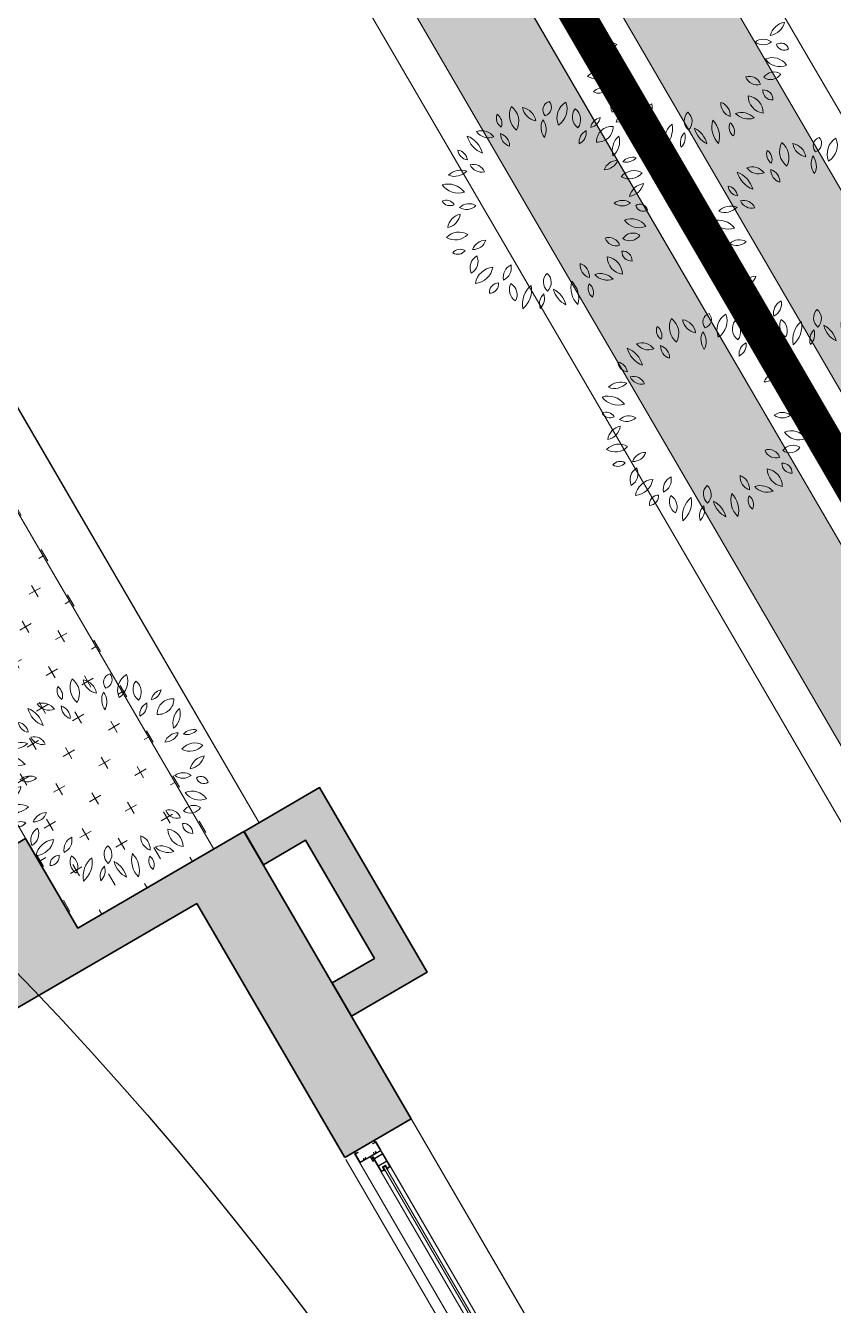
# Model space of a CAD drawing. Header units: millimetres. Extents: x 403824132 to 733479728, y 1974822364 to 2151530530.
# Drawn here: x 568588511 to 568590830, y 2063031712 to 2063035389 of the extents above; entities that cross this region are included whole.
import ezdxf
from ezdxf.enums import TextEntityAlignment as Align
from ezdxf.xclip import XClip

# ---------------------------------------------------------------- set-up
doc = ezdxf.new("R2010")
doc.units = ezdxf.units.MM
for name, pattern in [('ACAD_ISO07W100', [3, 0, -3]), ('CENTER', [3, 1.5, -0.5, 0.5, -0.5]), ('HIDDEN', [0.75, 0.5, -0.25])]:
    doc.linetypes.add(name, pattern=pattern)
for name, color, linetype, lineweight in [('A-DIM', 251, 'Continuous', 15), ('A-HATCH', 251, 'Continuous', 5), ('A-TUONG', 255, 'Continuous', 35), ('E- RANH GIOI', 1, 'CENTER', 13), ('E- THAY', 9, 'Continuous', 20), ('E-Manh', 251, 'Continuous', 13), ('i_Cay', 114, 'Continuous', 13), ('i_Hatch', 250, 'Continuous', 13), ('LD-CUA', 146, 'Continuous', 13), ('LD-THAY', 9, 'Continuous', 13), ('Wipeout', 252, 'ACAD_ISO07W100', 0)]:
    doc.layers.add(name, color=color, linetype=linetype, lineweight=lineweight)
for name, color, linetype in [('ChiaLo', 128, 'CENTER'), ('loKBT', 42, 'Continuous'), ('text', 7, 'Continuous')]:
    doc.layers.add(name, color=color, linetype=linetype)
doc.styles.add('text', font='')
doc.styles.get('text').set_extended_font_data('.VnArial NarrowH')

# ---------------------------------------------------------------- blocks, each defined once
blk = doc.blocks.new('A$C2ED4656C')
blk.add_wipeout([(432.08839030116366, 909.9976919906003), (480.89988482272753, 907.6565726036897), (546.6591278930682, 896.477546115002), (608.9803413452828, 876.7846070510241), (692.174338572353, 834.3540037249222), (754.3427920304821, 787.0406448905233), (813.8926435556968, 722.7848319666591), (858.2160343534924, 653.697003869649), (891.5931961197311, 573.4454698321533), (911.2566819023268, 476.64416033405723), (913.0634836123791, 408.8786204939788), (902.6812203941336, 328.53244893428564), (877.9575039911433, 248.66377135772927), (831.5172191307465, 161.662560176017), (778.5593357249381, 96.30290054310899), (701.3356915259428, 31.654202892059402), (629.0081883249077, -8.39227097163166), (563.6190191351197, -32.03524574880794), (488.20880407570803, -46.87545004625645), (402.7755167309697, -49.013989090919495), (308.5773053277626, -33.451572822519665), (225.91232750109342, -2.7767245183677005), (146.73213312462397, 45.09999543475351), (71.55746408046619, 114.75861201532825), (24.772492047523002, 178.36796753589078), (-14.121149978636794, 256.7662589988431), (-36.76586512085484, 333.96183137377375), (-46.46968513727185, 431.3546305880118), (-41.56310677331928, 498.46924213785314), (-25.09803112737788, 571.6395144101043), (-0.5803064101564521, 634.8159364866879), (37.643403507663635, 701.4313668032701), (69.79597015563562, 743.2069996653372), (103.01222018549745, 778.0789420769579), (165.06892247921135, 827.9062572860821), (224.1967707490476, 861.949233045565), (305.1619076188727, 892.5169250959952), (368.07795281832665, 905.5166641195319), (428.3682624807116, 909.9721147218734)]).dxf.layer = 'Wipeout'
at = {"color": 8}
for radius in [480, 410]:
    blk.add_circle((433.52840295434, 429.9998520612716), radius, dxfattribs=at)
at = {"style": 'text'}
blk.add_attdef('CT1', text='', height=350, rotation=3.7061108046e-06, dxfattribs=at).set_placement((433.52840295434, 429.9998520612716), align=Align.MIDDLE)
blk = doc.blocks.new('MA LO')
at = {"layer": 'text', "xscale": 20.97916607567742, "yscale": 20.97916607567742, "zscale": 20.97916607567742, "rotation": 4.338240580515711}
blk.add_blockref('A$C2ED4656C', (-176356.4909309149, -137775.5182878971, -4.840981599999996e-06), dxfattribs=at)
blk = doc.blocks.new('BT-03')
at = {"layer": 'loKBT'}
for points in [[(7506040.001369629, 979879.0011472869), (7493540.001026961, 979879.0011468714), (7493540.001027099, 959879.0005988248), (7506040.001369646, 959879.0005990637)], [(7506040.001369623, 979879.0011462393), (7493540.00102685, 979879.001145612), (7493540.001027914, 959879.0005972992), (7506040.001370562, 959879.0005977172)], [(7493540.001027223, 959879.0005972992), (7506040.001368819, 959879.000597775), (7506040.001368801, 979879.0011460156), (7493540.001026267, 979879.0011457772)], [(7518540.001711342, 979879.0011480042), (7506040.001369743, 979879.0011474992), (7506040.001369405, 959879.0005986488), (7518540.001711938, 959879.0005988858)], [(7518540.001711934, 979879.0011468659), (7506040.00136916, 979879.0011462392), (7506040.001370224, 959879.000597926), (7518540.001712873, 959879.0005983444)], [(7506040.001369536, 959879.000597926), (7518540.00171113, 959879.000598402), (7518540.001711112, 979879.0011466424), (7506040.001368578, 979879.0011464042)]]:
    blk.add_lwpolyline(points, close=True, dxfattribs=at)
blk = doc.blocks.new('mb-cay40')
at = {"color": 0, "linetype": 'ByBlock'}
for centre, radius, start, end in [((-299.5701589075907, 710.3054466762878), 100.1777, 149.4737229998766, 231.7585850006217), ((-447.8704589076224, 682.5084466762783), 100.1777, 329.4737229998766, 51.75858500062168), ((-230.6878589075932, 779.3904466762833), 98.06469999999999, 192.3059549999538, 259.6848969996826), ((-344.058958907699, 662.0099466762913), 98.06469999999999, 12.30595499995376, 79.68489699968265), ((-136.2343589076481, 736.8957466763095), 62.92479999999998, 125.4093320002077, 202.7100880001333), ((-230.740058907686, 763.8882466762698), 62.92479999999998, 305.4093320002077, 22.71008800013334), ((16.26654109236551, 684.2603466763248), 136.5301, 133.811686000385, 194.307733999988), ((-210.5471589076042, 749.0423466762695), 136.5301, 313.811686000385, 14.30773399998799), ((112.6560410923557, 711.3373466763078), 137.2196, 163.4642290000644, 212.7905639999698), ((-134.2428589076444, 676.0780466762808), 137.2196, 343.4642290000643, 32.79056399996983), ((-426.9131589077006, 693.7752466762759), 54.12369999999999, 146.8150690002197, 244.0193430003837), ((-495.9196589076018, 674.7454466763011), 54.12369999999999, 326.8150690002197, 64.01934300038363), ((-147.5025589076395, 637.821246676278), 79.6564, 145.524785000142, 220.8327340004014), ((-273.4387589076068, 630.8271466763035), 79.6564, 325.524785000142, 40.83273400040141), ((138.3718410924193, 615.5002466762926), 80.63699999999999, 104.100357000399, 168.4650159999594), ((39.71864109238959, 709.8323466762886), 80.63699999999999, 284.100357000399, 348.4650159999595), ((-541.5223589077068, 596.8183466762894), 98.14920000000001, 183.3189289998474, 263.1903650005937), ((-651.1445589076611, 493.6793466763265), 98.14920000000001, 3.318928999847402, 83.19036500059372), ((-554.1702589076594, 555.716446676277), 69.85239999999999, 25.45365099951863, 116.6851969996846), ((-522.4680589076888, 648.1498466762605), 69.85239999999999, 205.4536509995186, 296.6851969996846), ((-390.4405589076341, 597.053746676309), 66.85079999999999, 168.8066020001733, 257.6390980002616), ((-470.3303589076386, 544.7297466762902), 66.85079999999999, 348.8066020001733, 77.63909800026163), ((48.89724109234521, 562.139746676261), 68.7981, 103.8913859995158, 198.9039470000852), ((-32.70725890767062, 606.6362466762985), 68.7981, 283.8913859995158, 18.90394700008519), ((230.3510410923918, 506.037146676299), 141.3623, 100.3005049996434, 160.4476489999013), ((71.86314109229716, 692.4305466762962), 141.3623, 280.3005049996434, 340.4476489999013), ((-653.7485589076532, 502.9852466762604), 44.2471, 163.4933459999228, 274.4697339999847), ((-692.7238589076442, 471.4445466763245), 44.2471, 343.4933459999227, 94.46973399998471), ((259.9547410923115, 520.9738466762719), 76.85969999999999, 122.5817349996012, 207.1799879998302), ((150.1931410923426, 550.6291466762632), 76.85969999999999, 302.5817349996012, 27.17998799983019), ((213.0515410923108, 368.6593466762861), 79.60759999999999, 86.02821900006174, 161.3697619999351), ((143.1294410924311, 473.5071466763002), 79.60759999999999, 266.0282190000617, 341.3697619999351), ((299.7197410923836, 426.0202466763112), 53.529, 59.98145400028278, 155.6675900001146), ((277.7252410923538, 494.4245466762877), 53.529, 239.9814540002828, 335.6675900001146), ((-680.1407589076553, 301.4285466763176), 101.6635, 69.72013800080484, 135.6489100005381), ((-717.600058907643, 467.8581466763062), 101.6635, 249.7201380008048, 315.6489100005381), ((-620.4297589075868, 356.9077466762828), 75.7726, 22.57230600034306, 98.33354300080866), ((-561.4437589076697, 460.9655466763143), 75.7726, 202.5723060003431, 278.3335430008087), ((281.8093410923029, 453.3035466762885), 110.2473, 244.7352629998049, 320.5781150000673), ((319.9207410923555, 283.5921466762593), 110.2473, 64.73526299980486, 140.5781150000674), ((-694.8229589076363, 365.1617466763128), 95.9612, 210.9482359996829, 290.5783940005535), ((-743.3930589076772, 225.974346676303), 95.9612, 30.9482359996829, 110.5783940005535), ((359.2284410923021, 242.1056466762602), 79.1061, 90.25287400078554, 173.52208300028), ((280.2783410924312, 330.1357466762784), 79.1061, 270.2528740007856, 353.5220830002799), ((-736.4670589076995, 276.7996466763216), 75.60229999999999, 224.257649999822, 288.5926610007619), ((-766.5091589076037, 152.3813466762949), 75.60229999999999, 44.25764999982202, 108.5926610007619), ((-659.0736589076696, 39.63904667626048), 110.8102, 100.8761589997203, 165.4479130002026), ((-787.2373589075869, 176.3009466762742), 110.8102, 280.8761589997204, 345.4479130002026), ((-649.4696589076193, 256.585046676264), 83.90719999999999, 240.5094849996896, 309.291989999972), ((-637.6392589076131, 118.6108466762598), 83.90719999999999, 60.50948499968955, 129.291989999972), ((231.9157410923508, 266.539646676305), 78.02799999999999, 238.8747640006676, 311.2135240002623), ((242.9923410922929, 141.0472466762949), 78.02799999999999, 58.87476400066763, 131.2135240002623), ((344.0384410923289, 142.0358466763282), 53.57989999999999, 28.1981360000389, 112.1917869993301), ((371.0219410923892, 216.9645466762668), 53.57989999999999, 208.1981360000389, 292.1917869993301), ((349.6776410924213, 166.3968466762817), 97.6447, 209.1951970002367, 286.7189010004093), ((292.527541092335, 25.24994667626743), 97.6447, 29.19519700023669, 106.7189010004093), ((-716.1905589076923, 74.23634667632723), 87.35799999999999, 234.9744629993681, 331.3792250002423), ((-689.6452589076944, -39.14615332373069), 87.35799999999999, 54.97446299936808, 151.3792250002424), ((208.0612410923932, 37.25554667630786), 77.31559999999999, 208.8071649999463, 283.9198800002828), ((158.9131410923146, -75.04515332368464), 77.31559999999999, 28.80716499994626, 103.9198800002828), ((313.8222410924209, -58.64165332372795), 90.3688, 71.37116600059133, 141.7535400000561), ((271.7177410924342, 82.93484667628945), 90.3688, 251.3711660005913, 321.7535400000561), ((-674.8470589076169, -123.2118533237299), 70.02329999999999, 71.8192460004174, 140.0817599994504), ((-706.7037589076499, -11.75075332372944), 70.02329999999999, 251.8192460004175, 320.0817599994504), ((-551.4629589076503, -83.00365332367801), 74.9971, 87.17243399982254, 157.2364690000009), ((-616.9188589076803, 20.92074667628185), 74.9971, 267.1724339998225, 337.2364690000009), ((296.2157410923683, -68.1395533237228), 50.671, 179.2557220000184, 267.628659000778), ((243.4524410924059, -118.1089533236882), 50.671, 359.2557220000184, 87.62865900077804), ((-557.1729589076713, -163.3047533236968), 77.98479999999999, 113.475291999382, 203.4559599999777), ((-659.7790589075885, -122.8160533237024), 77.98479999999999, 293.475291999382, 23.45595999997768), ((-341.8780589076923, -220.9033533237016), 95.91319999999999, 122.8873139993626, 186.7253339999508), ((-489.2111589075648, -151.593553323728), 95.91319999999999, 302.8873139993626, 6.725333999950768), ((69.87894109232002, -150.8368533236935), 70.3103, 173.6499809998805, 254.6514450005405), ((-18.61045890764217, -210.8629533236744), 70.3103, 353.6499809998805, 74.65144500054049), ((274.5892410923552, -86.62635332370701), 116.145, 186.5486859998972, 256.8911319994462), ((132.8601410923875, -212.990753323691), 116.145, 6.548685999897183, 76.89113199944619), ((-604.7676589076873, -147.1679533237184), 106.605, 271.6327640008068, 352.0267889999677), ((-496.1556589076645, -268.5169533236767), 106.605, 91.63276400080674, 172.0267889999677), ((-132.5331589076959, -236.0941533236837), 75.353, 148.7876610002004, 221.5977110001933), ((-253.3297589076974, -247.0719533237279), 75.353, 328.7876610002005, 41.59771100019329), ((161.8329410923761, -136.5778533236808), 96.71849999999999, 218.6962139999035, 286.2415449999098), ((113.3978410923155, -289.9039533237083), 96.71849999999999, 38.69621399990353, 106.2415449999098), ((-472.8800589076418, -293.5357533236747), 49.2563, 76.54190599947391, 193.4774260002929), ((-509.3162589076674, -257.1117533236902), 49.2563, 256.541905999474, 13.4774260002929), ((-314.2852589076501, -280.7871533237339), 91.05040000000001, 159.1169869998805, 230.3606240003511), ((-457.4404589076003, -318.4468533237086), 91.05040000000001, 339.1169869998805, 50.36062400035106), ((-220.1570589075855, -348.4649533237389), 108.6658, 122.1169890002436, 201.7275269999994), ((-378.8747589077102, -296.6562533236793), 108.6658, 302.1169890002436, 21.72752699999944), ((-159.7919589076482, -372.2426533237012), 84.6027, 5.31956000003229, 80.41896799967047), ((-61.47215890765074, -280.976453323703), 84.6027, 185.3195600000323, 260.4189679996705), ((99.92604109243257, -278.0229533236925), 148.0051, 165.2071100000012, 218.3217489999558), ((-159.2895589076797, -332.0080533237124), 148.0051, 345.2071100000012, 38.32174899995582), ((110.3971410924278, -276.4030533237237), 64.3426, 156.7754189998254, 231.2879720002375), ((11.02814109236351, -301.2369533236779), 64.3426, 336.7754189998254, 51.28797200023745), ((-170.4776589077082, -363.9031533237066), 62.5472, 129.7475050000398, 206.070901000292), ((-266.6537589076324, -343.3009533236764), 62.5472, 309.7475050000398, 26.07090100029198)]:
    blk.add_arc(centre, radius, start, end, dxfattribs=at)
blk = doc.blocks.new('kkkk')
h = blk.add_hatch(color=250)
edge = h.paths.add_edge_path()
edge.add_line((333058.7503477686, 105336.6100560361), (333060.2503477686, 105336.6100560361))
edge.add_line((333060.2503477686, 105336.6100560361), (333060.2503477686, 105341.6100560361))
edge.add_line((333060.2503477686, 105341.6100560361), (333061.7503477686, 105341.6100560361))
edge.add_line((333061.7503477686, 105341.6100560361), (333061.7503477686, 105371.6100560361))
edge.add_line((333061.7503477686, 105371.6100560361), (333027.5003477686, 105371.6100560361))
edge.add_line((333027.5003477686, 105371.6100560361), (333027.5003477686, 105386.6100560362))
edge.add_line((333027.5003477686, 105386.6100560362), (333022.1618856793, 105386.6100560362))
edge.add_line((333022.1618856793, 105386.6100560362), (333022.1618856793, 105383.6100560361))
edge.add_line((333022.1618856793, 105383.6100560361), (333023.6618856793, 105383.6100560361))
edge.add_line((333023.6618856793, 105383.6100560361), (333023.6618856793, 105385.1100560361))
edge.add_line((333023.6618856793, 105385.1100560361), (333026.0003477686, 105385.1100560361))
edge.add_line((333026.0003477686, 105385.1100560361), (333026.0003477686, 105378.0508778042))
edge.add_line((333026.0003477686, 105378.0508778042), (333023.6618856793, 105378.0508778042))
edge.add_line((333023.6618856793, 105378.0508778042), (333023.6618856793, 105379.5508778041))
edge.add_line((333023.6618856793, 105379.5508778041), (333022.1618856793, 105379.5508778041))
edge.add_line((333022.1618856793, 105379.5508778041), (333022.1618856793, 105376.5508778041))
edge.add_line((333022.1618856793, 105376.5508778041), (333026.0003477686, 105376.5508778041))
edge.add_line((333026.0003477686, 105376.5508778041), (333026.0003477686, 105371.6100560361))
edge.add_line((333026.0003477686, 105371.6100560361), (332991.7503477686, 105371.6100560361))
edge.add_line((332991.7503477686, 105371.6100560361), (332991.7503477686, 105341.6100560361))
edge.add_line((332991.7503477686, 105341.6100560361), (332993.2503477686, 105341.6100560361))
edge.add_line((332993.2503477686, 105341.6100560361), (332993.2503477686, 105336.6100560361))
edge.add_line((332993.2503477686, 105336.6100560361), (332994.7503477685, 105336.6100560361))
edge.add_line((332994.7503477685, 105336.6100560361), (332994.7503477685, 105341.6100560361))
edge.add_line((332994.7503477685, 105341.6100560361), (333002.2503477686, 105341.6100560361))
edge.add_line((333002.2503477686, 105341.6100560361), (333002.2503477686, 105343.1100560361))
edge.add_line((333002.2503477686, 105343.1100560361), (332993.2503477686, 105343.1100560361))
edge.add_line((332993.2503477686, 105343.1100560361), (332993.2503477686, 105370.1100560361))
edge.add_line((332993.2503477686, 105370.1100560361), (333006.8920954218, 105370.1100560361))
edge.add_arc((333010.0003477685, 105367.6396451521), 3.970410884021193, 141.5226399061715, 209.9999999996041)
edge.add_line((333006.5618710796, 105365.6544397101), (333007.8609091851, 105366.4044397101))
edge.add_arc((333010.0003477685, 105367.6396451522), 2.470410884022959, -390.0000000008324, -150.0000000000441, ccw=False)
edge.add_line((333012.1397863518, 105366.4044397101), (333013.4388244577, 105365.6544397101))
edge.add_arc((333010.0003477685, 105367.6396451521), 3.970410884017615, -29.99999999942238, 38.47736009484422)
edge.add_line((333013.1086001153, 105370.1100560362), (333040.3920954216, 105370.1100560361))
edge.add_arc((333043.5003477685, 105367.6396451521), 3.970410884021193, 141.5226399061715, 209.9999999996041)
edge.add_line((333040.0618710795, 105365.6544397101), (333041.3609091852, 105366.4044397101))
edge.add_arc((333043.5003477685, 105367.6396451522), 2.470410884022959, -390.0000000008324, -150.0000000000441, ccw=False)
edge.add_line((333045.639786352, 105366.4044397101), (333046.9388244575, 105365.6544397101))
edge.add_arc((333043.5003477685, 105367.6396451521), 3.970410884017615, -29.99999999942238, 38.47736009484422)
edge.add_line((333046.6086001155, 105370.1100560362), (333060.2503477686, 105370.1100560361))
edge.add_line((333060.2503477686, 105370.1100560361), (333060.2503477686, 105343.1100560361))
edge.add_line((333060.2503477686, 105343.1100560361), (333051.2503477687, 105343.1100560361))
edge.add_line((333051.2503477687, 105343.1100560361), (333051.2503477687, 105341.6100560361))
edge.add_line((333051.2503477687, 105341.6100560361), (333058.7503477686, 105341.6100560361))
edge.add_line((333058.7503477686, 105341.6100560361), (333058.7503477686, 105336.6100560361))
blk.add_lwpolyline([(333026.0003477686, 105378.0508778042), (333026.0003477686, 105385.1100560361), (333023.6618856793, 105385.1100560361), (333023.6618856793, 105383.6100560361), (333022.1618856793, 105383.6100560361), (333022.1618856793, 105386.6100560362), (333027.5003477686, 105386.6100560362), (333027.5003477686, 105371.6100560361), (333061.7503477686, 105371.6100560361), (333061.7503477686, 105341.6100560361), (333060.2503477686, 105341.6100560361), (333060.2503477686, 105336.6100560361), (333058.7503477686, 105336.6100560361), (333058.7503477686, 105341.6100560361), (333051.2503477687, 105341.6100560361), (333051.2503477687, 105343.1100560361), (333060.2503477686, 105343.1100560361), (333060.2503477686, 105370.1100560361), (333046.6086001155, 105370.1100560362, -0.3080097014273616), (333046.9388244575, 105365.6544397101), (333045.639786352, 105366.4044397101, 1.732050807573783), (333041.3609091852, 105366.4044397101), (333040.0618710795, 105365.6544397101, -0.3080097014276107), (333040.3920954216, 105370.1100560361), (333013.1086001153, 105370.1100560362, -0.3080097014273616), (333013.4388244577, 105365.6544397101), (333012.1397863518, 105366.4044397101, 1.732050807573783), (333007.8609091851, 105366.4044397101), (333006.5618710796, 105365.6544397101, -0.3080097014276107), (333006.8920954218, 105370.1100560361), (332993.2503477686, 105370.1100560361), (332993.2503477686, 105343.1100560361), (333002.2503477686, 105343.1100560361), (333002.2503477686, 105341.6100560361), (332994.7503477685, 105341.6100560361), (332994.7503477685, 105336.6100560361), (332993.2503477686, 105336.6100560361), (332993.2503477686, 105341.6100560361), (332991.7503477686, 105341.6100560361), (332991.7503477686, 105371.6100560361), (333026.0003477686, 105371.6100560361), (333026.0003477686, 105376.5508778041), (333022.1618856793, 105376.5508778041), (333022.1618856793, 105379.5508778041), (333023.6618856793, 105379.5508778041), (333023.6618856793, 105378.0508778042)], format="xyb", close=True)
blk = doc.blocks.new('ccccc')
h = blk.add_hatch(color=250)
h.paths.add_polyline_path([(333034.3144056356, 105325.3407150077), (333084.3144056355, 105325.3407150077), (333084.3144056355, 105326.8407150077), (333077.6940542447, 105326.8407150077), (333077.6940542447, 105353.8407150077), (333084.3144056355, 105353.8407150077), (333084.3144056355, 105355.3407150077), (333034.3144056356, 105355.3407150077), (333034.3144056356, 105346.7373347332), (333035.8144056356, 105346.7373347332), (333035.8144056356, 105353.8407150077), (333052.1347392885, 105353.8407150077), (333052.1347392885, 105326.8407150077), (333035.8144056356, 105326.8407150077), (333035.8144056356, 105333.9440952822), (333034.3144056356, 105333.9440952822)])
h.paths.add_polyline_path([(333053.6347392886, 105326.8407150077), (333053.6347392886, 105353.8407150077), (333076.1940542446, 105353.8407150077), (333076.1940542446, 105326.8407150077)], flags=16)
for p, q in [((333034.3144056356, 105346.7373347332), (333035.8144056356, 105346.7373347332)), ((333052.1347392885, 105353.8407150077), (333052.1347392885, 105326.8407150077)), ((333053.6347392886, 105353.8407150077), (333053.6347392886, 105326.8407150077)), ((333076.1940542446, 105353.8407150077), (333076.1940542446, 105326.8407150077)), ((333077.6940542447, 105353.8407150077), (333077.6940542447, 105326.8407150077)), ((333084.3144056355, 105355.3407150077), (333084.3144056355, 105353.8407150077)), ((333034.3144056356, 105333.9440952822), (333035.8144056356, 105333.9440952822)), ((333084.3144056355, 105326.8407150077), (333084.3144056355, 105325.3407150077))]:
    blk.add_line(p, q)
for points in [[(333084.3144056355, 105355.3407150077), (333034.3144056356, 105355.3407150077), (333034.3144056356, 105346.7373347332)], [(333052.1347392885, 105353.8407150077), (333035.8144056356, 105353.8407150077), (333035.8144056356, 105346.7373347332)], [(333076.1940542446, 105353.8407150077), (333053.6347392886, 105353.8407150077)], [(333084.3144056355, 105353.8407150077), (333077.6940542447, 105353.8407150077)], [(333034.3144056356, 105333.9440952822), (333034.3144056356, 105325.3407150077), (333084.3144056355, 105325.3407150077)], [(333035.8144056356, 105333.9440952822), (333035.8144056356, 105326.8407150077), (333052.1347392885, 105326.8407150077)], [(333053.6347392886, 105326.8407150077), (333076.1940542446, 105326.8407150077)], [(333077.6940542447, 105326.8407150077), (333084.3144056355, 105326.8407150077)]]:
    blk.add_lwpolyline(points)
blk = doc.blocks.new('dasdsd')
at = {"linetype": 'HIDDEN', "ltscale": 0.05}
for p, q in [((-9.569141384446992, -15.90723716295906), (-9.569141384446992, 0)), ((9.569141384446992, 0), (-9.569141384446992, 0)), ((9.569141384446992, -15.90723716294451), (9.569141384446992, 0)), ((-16.34979056974407, -18.90631077674334), (-107.8912883332232, -23.1459015282162)), ((-10.46026030555367, -16.12276114153791), (-15.45867164875381, -18.69078679804806)), ((9.569141384330578, -15.90723716295906), (-9.569141384446992, -15.90723716295906))]:
    blk.add_line(p, q, dxfattribs=at)
for centre, radius, start, end in [((-106.2585171776591, -28.09938181765028), 5.215640768237306, 108.2433054779571, 251.7566945220429), ((-40.96028682653559, 286.6360905124457), 326.6202464477597, 258.1751875100508, 278.8996242376831), ((-16.34979056974407, -16.9563107767899), 1.95, 270, 297.1926651147454), ((-9.569141384446992, -17.85723716302891), 1.95, 90, 117.1926651147453), ((9.569141384446992, -25.97958644191385), 10.07234927896024, 270, 90)]:
    blk.add_arc(centre, radius, start, end, dxfattribs=at)
blk = doc.blocks.new('fffsf')
h = blk.add_hatch(color=250)
h.paths.add_polyline_path([(333183.8310297608, 105395.8081060237), (333133.8310297608, 105395.8081060237), (333133.8310297608, 105394.3081060237), (333140.4513811519, 105394.3081060237), (333140.4513811519, 105367.3081060237), (333133.8310297608, 105367.3081060237), (333133.8310297608, 105364.3081060237), (333118.8310297608, 105364.3081060237), (333118.8310297608, 105361.3081060237), (333135.3310297608, 105361.3081060237), (333135.3310297608, 105365.8081060237), (333183.8310297608, 105365.8081060237), (333183.8310297608, 105374.4114862982), (333182.3310297608, 105374.4114862982), (333182.3310297608, 105367.3081060237), (333166.0106961079, 105367.3081060237), (333166.0106961079, 105394.3081060237), (333182.3310297608, 105394.3081060237), (333182.3310297608, 105387.2047257492), (333183.8310297608, 105387.2047257492)])
h.paths.add_polyline_path([(333164.5106961079, 105394.3081060237), (333164.5106961079, 105367.3081060237), (333141.9513811518, 105367.3081060237), (333141.9513811518, 105394.3081060237)], flags=16)
for p, q in [((333133.8310297608, 105395.8081060237), (333133.8310297608, 105394.3081060237)), ((333140.4513811519, 105394.3081060237), (333140.4513811519, 105367.3081060237)), ((333141.9513811518, 105394.3081060237), (333141.9513811518, 105367.3081060237)), ((333164.5106961079, 105394.3081060237), (333164.5106961079, 105367.3081060237)), ((333166.0106961079, 105394.3081060237), (333166.0106961079, 105367.3081060237)), ((333183.8310297608, 105387.2047257492), (333182.3310297608, 105387.2047257492)), ((333183.8310297608, 105374.4114862982), (333182.3310297608, 105374.4114862982))]:
    blk.add_line(p, q)
for points in [[(333133.8310297608, 105395.8081060237), (333183.8310297608, 105395.8081060237), (333183.8310297608, 105387.2047257492)], [(333133.8310297608, 105394.3081060237), (333140.4513811519, 105394.3081060237)], [(333141.9513811518, 105394.3081060237), (333164.5106961079, 105394.3081060237)], [(333166.0106961079, 105394.3081060237), (333182.3310297608, 105394.3081060237), (333182.3310297608, 105387.2047257492)], [(333183.8310297608, 105374.4114862982), (333183.8310297608, 105365.8081060237), (333135.3310297608, 105365.8081060237), (333135.3310297608, 105361.3081060237), (333118.8310297608, 105361.3081060237)], [(333133.8310297608, 105367.3081060237), (333133.8310297608, 105364.3081060237), (333118.8310297608, 105364.3081060237), (333118.8310297608, 105361.3081060237)], [(333140.4513811519, 105367.3081060237), (333133.8310297608, 105367.3081060237)], [(333164.5106961079, 105367.3081060237), (333141.9513811518, 105367.3081060237)], [(333182.3310297608, 105374.4114862982), (333182.3310297608, 105367.3081060237), (333166.0106961079, 105367.3081060237)]]:
    blk.add_lwpolyline(points)
blk = doc.blocks.new('*U225')
for points in [[(88.41580056528618, 82.17994154020562), (88.41580056524253, 80.6033802745078), (77.17966634732147, 80.60338027449323), (77.17966634729966, 69.39661972550675), (88.41580056521342, 69.39661972551403), (88.41580056528618, 67.82005845976528, 0.2403906807314063), (91.14311726333106, 71.99999999998546), (80.17966634737968, 71.99999999998546), (80.17966634732147, 77.99999999998543), (91.14311726327287, 77.99999999998543, 0.2403906807301442)], [(847.0841994440268, 82.17994154014741), (847.0841994440991, 80.6033802744132), (858.3203336620062, 80.60338027440594), (858.3203336619914, 69.39661972541944), (847.0841994440705, 69.39661972542672), (847.0841994440268, 67.82005845970707, -0.2403906807314063), (844.3568827460325, 71.99999999992724), (855.3203336619767, 71.99999999992724), (855.3203336619331, 77.99999999993452), (844.356882745982, 77.99999999994179, -0.2403906807301442)], [(952.915800574068, 82.17994153920152), (952.9158005741043, 80.60338027349644), (941.6796663561908, 80.60338027346006), (941.6796663562487, 69.39661972447357), (952.9158005741627, 69.39661972450267), (952.9158005740973, 67.82005845875392, 0.2403906807314063), (955.6431172720767, 71.99999999901047), (944.6796663561252, 71.99999999896681), (944.6796663561689, 77.99999999895226), (955.6431172721201, 77.99999999898864, 0.2403906807301442)]]:
    blk.add_hatch(color=250).paths.add_polyline_path(points)
for p, q in [((897.5000000091527, 89.99999999997091), (44.50000000021828, 90.00000000004366)), ((897.5000000091381, 89.99999999991269), (88.00000000023283, 89.99999999998545)), ((902.5000000090438, 89.9999999988213), (1711.999999999867, 89.99999999983993)), ((88.00000000024738, 59.99999999998546), (897.5000000091527, 59.99999999989814)), ((1711.999999999941, 59.99999999983993), (902.5000000091237, 59.99999999880675)), ((35.00000000011642, 20), (1764.999999999984, 20))]:
    blk.add_line(p, q)
for points in [[(88.41580056528618, 82.17994154020562), (88.41580056524253, 80.6033802745078), (77.17966634732147, 80.60338027449323), (77.17966634729966, 69.39661972550675), (88.41580056521342, 69.39661972551403), (88.41580056528618, 67.82005845976528, 0.2403906807314063), (91.14311726333106, 71.99999999998546), (80.17966634737968, 71.99999999998546), (80.17966634732147, 77.99999999998543), (91.14311726327287, 77.99999999998543, 0.2403906807301443)], [(847.0841994440268, 82.17994154014741), (847.0841994440991, 80.6033802744132), (858.3203336620062, 80.60338027440594), (858.3203336619914, 69.39661972541944), (847.0841994440705, 69.39661972542672), (847.0841994440268, 67.82005845970707, -0.2403906807314063), (844.3568827460325, 71.99999999992724), (855.3203336619767, 71.99999999992724), (855.3203336619331, 77.99999999993452), (844.356882745982, 77.99999999994179, -0.2403906807301443)], [(952.915800574068, 82.17994153920152), (952.9158005741043, 80.60338027349644), (941.6796663561908, 80.60338027346006), (941.6796663562487, 69.39661972447357), (952.9158005741627, 69.39661972450267), (952.9158005740973, 67.82005845875392, 0.2403906807314063), (955.6431172720767, 71.99999999901047), (944.6796663561252, 71.99999999896681), (944.6796663561689, 77.99999999895226), (955.6431172721201, 77.99999999898864, 0.2403906807301443)]]:
    blk.add_lwpolyline(points, format="xyb", close=True)
for points in [[(855.3203336619767, 71.99999999992724), (80.17966634737968, 71.99999999998546), (80.17966634732147, 77.99999999998543), (855.3203336619331, 77.99999999993452)], [(944.679666356256, 71.99999999894499), (1719.820333652779, 71.9999999998545), (1719.820333652692, 77.99999999986177), (944.6796663561689, 77.99999999895226)]]:
    blk.add_lwpolyline(points, close=True)
at = {"rotation": 270}
blk.add_blockref('kkkk', (-105336.6100560361, 333081.7503477685), dxfattribs=at)
at = {"xscale": -1}
for name, p, rotation in [('ccccc', (333122.3144056175, -105265.3407150657), 359.9999999999902), ('fffsf', (-332231.3310300474, 105455.8081050878), 180.0000000001608), ('kkkk', (107136.6100560361, 333081.7503477685), 90)]:
    blk.add_blockref(name, p, dxfattribs=dict(at, rotation=rotation))
for p in [(-332186.8144056449, -105265.3407149498), (-331322.3144053402, -105265.3407159424)]:
    blk.add_blockref('ccccc', p)
at = {"xscale": -0.8000000000000002, "yscale": 0.8, "zscale": 0.8}
blk.add_blockref('dasdsd', (927.500000009138, 59.99999999895225), dxfattribs=at)
blk = doc.blocks.new('TANG 1 BT1')
at = {"layer": 'A-HATCH'}
h = blk.add_hatch(color=256, dxfattribs=at)
h.dxf.hatch_style = 1
h.paths.add_polyline_path([(7158834.392582895, 839216.910365944), (7158834.40338719, 837891.891499825), (7159054.403387193, 837891.891499825), (7159054.392582897, 839436.910365944), (7153914.367428423, 839436.910365939), (7153914.367428423, 839216.910365939)])
h.paths.add_polyline_path([(7150554.367428423, 839436.910365939), (7150554.310653077, 838368.6554270984), (7150774.310653077, 838368.6554270984), (7150774.367428423, 839216.910365939), (7151514.367428423, 839216.910365939), (7151514.367428423, 839436.910365939)])
h.paths.add_polyline_path([(7150774.304578072, 836568.6554270984), (7150554.304578072, 836568.6554270984), (7150554.355278415, 835616.8624750825), (7151104.293490312, 835616.869053744), (7151104.293494187, 835319.4682315772), (7151324.293331157, 835319.4682315772), (7151324.293316933, 835616.869053744), (7152824.293494837, 835616.869053744), (7152824.293494837, 833426.8795984447), (7152714.293491956, 833426.8795926793), (7152714.29349484, 833316.8795926797), (7152934.293494836, 833316.8796042103), (7152934.293494836, 835726.8688687666), (7150774.353935611, 835726.8618762125)])
h.paths.add_polyline_path([(7151324.293373614, 834519.4677197175), (7151104.293494189, 834519.4677197175), (7151104.30564033, 832826.9133516661), (7151324.305640263, 832826.9160794099), (7151324.293490244, 833316.8822506294), (7151914.29349484, 833316.8795745915), (7151914.293491955, 833426.8795507496), (7151324.293433158, 833426.8795098679)])
h.paths.add_polyline_path([(7158834.380432876, 835616.8724301188), (7158834.380432876, 834616.8724302229), (7159054.38132507, 834616.8724302229), (7159054.380433111, 835946.8749298701), (7159054.399422782, 837091.8914998248), (7158834.40338719, 837091.8914998248), (7158834.395779532, 836041.8726337034), (7158234.393846916, 836041.8726337034), (7158234.394310373, 835726.8726337056), (7156074.371186494, 835726.8726337051), (7156074.371186494, 835616.8645500309)])
h.paths.add_polyline_path([(7158834.396642498, 835726.8749299373), (7158289.394310373, 835726.8726337056), (7158289.393846915, 835986.8726337039), (7158834.39593021, 835986.8726337039)], flags=16)
h.paths.add_polyline_path([(7158434.392582023, 831596.9007170699), (7158434.392582023, 831391.9098570823), (7158834.392582373, 831391.9061736367), (7158834.392582374, 827616.9110400443), (7158354.335837015, 827616.9110402875), (7158354.335837015, 827396.9110403915), (7159054.392582373, 827396.9110403561), (7159054.392582213, 832816.9110333439), (7158834.392582212, 832816.9110333439), (7158834.392582895, 831816.9061741434), (7156074.381032348, 831816.9294868225), (7156074.381032348, 831596.9294868223)])
h.paths.add_polyline_path([(7158834.392582373, 831596.9061740552), (7158834.392582373, 831446.9061736375), (7158489.392582023, 831446.9097838658), (7158489.392582023, 831596.909784292)], flags=16)
h.paths.add_polyline_path([(7152934.305644855, 831706.9131666891), (7152934.305644858, 831816.913351666), (7151324.305640331, 831816.913351666), (7151324.305640331, 831926.9133516661), (7151104.305640332, 831926.9133516661), (7151104.30564033, 831816.913351666), (7150554.366400784, 831816.9061741251), (7150554.36935917, 830866.8950438554), (7150774.369359169, 830866.8950438554), (7150774.367133453, 831706.9061741378)])
h.paths.add_polyline_path([(7150554.364441079, 828526.9061794691), (7150774.364441081, 828526.9061794691), (7150774.37017006, 830066.8945319966), (7150554.36935917, 830066.8945319966)])
h.paths.add_polyline_path([(7151704.376166527, 827396.9116709569), (7152404.194557026, 827396.9108264266), (7152404.194557026, 827616.910806874), (7150774.367428362, 827616.9154225319), (7150774.368593731, 827726.9061794695), (7150554.36922083, 827726.9061794695), (7150554.367428423, 827616.911099137), (7150554.367428423, 827396.9110402466), (7151404.376166542, 827396.9109419949), (7151404.37616653, 827396.9116709569)])
h.paths.add_polyline_path([(7154604.55816387, 827616.9087649575), (7154604.55816387, 827396.9087649565), (7155304.376166525, 827396.9091954805), (7155304.37616657, 827396.9136104577), (7155604.376166571, 827396.9136104577), (7156654.368521227, 827396.9136259514), (7156654.368925721, 827616.9163596034)])
h.paths.add_polyline_path([(7150304.255845018, 831816.9000444374), (7150304.255845416, 831196.8999719521), (7150554.329719897, 831196.8999719521), (7150554.329719897, 831306.9003201132), (7150414.255845343, 831306.8999719522), (7150414.255845088, 831706.9000444378), (7150554.329236252, 831706.9003925972), (7150554.329783076, 831816.9000444374)])
h.paths.add_polyline_path([(7150304.255844964, 836228.4791837248), (7150304.255844964, 835616.9026857319), (7150554.318615942, 835616.9026857319), (7150554.318615942, 835726.902332314), (7150414.255844965, 835726.902685732), (7150414.255844965, 836118.4791837247), (7150554.366168484, 836118.4788301869), (7150554.366168484, 836228.4791837248)])
at = {"layer": 'i_Hatch', "true_color": 0x46cb3a, "transparency": 33554687}
h = blk.add_hatch(dxfattribs=at)
h.set_pattern_fill('CROSS', color=95, scale=300, double=1)
h.set_pattern_definition([(0, (-110.0373868504539, -202632.1694929493), (75, 75), [37.5, -112.5]), (90, (-91.28738685045393, -202650.9194929493), (-74.99999999999999, 75), [37.5, -112.5])])
h.paths.add_polyline_path([(7150654.293561294, 835616.8618762167), (7151104.293494187, 835616.8618762167), (7151104.293494187, 833466.8723372333), (7150654.293561294, 833466.8723372333)])
at = {"layer": 'A-TUONG'}
for p, q in [((7150554.363232452, 836568.6554270984), (7150554.355278415, 835616.8624750825)), ((7150774.36323246, 836568.6554270984), (7150554.363232457, 836568.6554270984)), ((7150774.363232455, 836568.6554270984), (7150774.353935611, 835726.8618762125)), ((7152934.293494836, 835726.8688687666), (7150774.353935611, 835726.8618762125)), ((7151104.293494836, 835616.869053744), (7150554.355278415, 835616.8624750825)), ((7151104.293494187, 835319.4682315772), (7151104.293490312, 835616.9088154332))]:
    blk.add_line(p, q, dxfattribs=at)
for points in [[(7150554.363232452, 836568.6554270984), (7150774.375382476, 836568.6554270984)], [(7150554.318615942, 836118.478830307), (7150414.255844965, 836118.4791837247), (7150414.255844965, 835726.902685732), (7150554.318615942, 835726.902332314), (7150554.318615942, 835616.9026857319), (7150304.255844964, 835616.9026857319), (7150304.255844964, 836228.4791837248), (7150554.366168484, 836228.4791837248), (7150554.366168484, 836118.4788301869)], [(7151104.293494187, 835319.4616940718), (7151104.293494187, 835319.4682315772), (7151324.29343924, 835319.4682315772)]]:
    blk.add_lwpolyline(points, dxfattribs=at)
at = {"layer": 'E- THAY'}
for p, q in [((7150554.375382474, 838368.6554270984), (7150554.363232452, 836568.6554270984)), ((7150774.375382476, 838368.6554270984), (7150774.375382476, 836575.1554270982)), ((7150504.293561295, 835616.8618762167), (7150504.293561295, 833316.8723372333)), ((7150654.293561294, 835616.8618762167), (7150654.293561294, 833466.8723372333))]:
    blk.add_line(p, q, dxfattribs=at)
at = {"layer": 'E-Manh'}
blk.add_lwpolyline([(7150654.293561294, 835616.8618762167), (7151104.293494187, 835616.8618762167), (7151104.293494187, 833466.8723372333), (7150654.293561294, 833466.8723372333)], close=True, dxfattribs=at)
at = {"layer": 'i_Cay', "xscale": 0.5, "yscale": 0.5, "zscale": 0.5}
blk.add_blockref('mb-cay40', (7150919.843410823, 835185.8883025512), dxfattribs=at)
at = {"layer": 'LD-CUA', "rotation": 90}
blk.add_blockref('*U225', (7150764.74171049, 836568.6554270984), dxfattribs=at)
blk = doc.blocks.new('SAN VUON BT A-BT1')
at = {"layer": 'i_Hatch', "true_color": 0x46cb3a, "transparency": 33554687}
h = blk.add_hatch(dxfattribs=at)
h.set_pattern_fill('CROSS', color=95, scale=300, double=1)
h.set_pattern_definition([(0, (2832.471804052591, -202892.1308809184), (75, 75), [37.5, -112.5]), (90, (2851.221804052591, -202910.8808809183), (-74.99999999999999, 75), [37.5, -112.5])])
h.paths.add_polyline_path([(7163776.864386948, 841296.910365944), (7151496.864386948, 841296.910365944), (7151496.864386948, 841006.910365944), (7163486.864386948, 841006.910365944), (7163486.864386948, 821856.910365944), (7163776.864386948, 821856.910365944)])
h.paths.add_polyline_path([(7158157.283433403, 822152.3777757367), (7151786.864386949, 822152.3777756564), (7151786.864386949, 839436.8804223271), (7151496.864386948, 839436.8686022377), (7151496.864386948, 821856.910365944), (7151496.864386948, 821516.9103659827), (7158157.283433396, 821516.9103659128)])
at = {"layer": 'A-DIM'}
blk.add_lwpolyline([(7153386.839232473, 839436.910365954), (7161886.864386961, 839436.910365954), (7161886.867803755, 827396.9076230949), (7158436.843284068, 827396.9076230949), (7158437.843284068, 826196.9117103936), (7158587.827192917, 826196.9117103905), (7158587.826766529, 825596.9117256084), (7154087.89269033, 825596.9116169981), (7154086.885921222, 826196.9116017835), (7154236.869063198, 826196.9142380693), (7154236.847970688, 827396.9056837393), (7153386.841835705, 827396.8968067701), (7153386.87349923, 831196.9040174037), (7153136.765294814, 831196.8999719521), (7153136.765294403, 831816.906174073), (7153336.771440356, 831816.8835145556), (7153336.759290338, 835616.8861559428), (7153136.765294363, 835616.9088154332), (7153136.765294363, 836228.5087830342), (7153386.875086147, 836228.5116552404), (7153386.875086147, 839436.910365954)], dxfattribs=at)
at = {"layer": 'E- RANH GIOI', "ltscale": 0.1, "const_width": 100}
blk.add_lwpolyline([(7151386.86438695, 821436.910365944), (7163886.864386948, 821436.910365944), (7163886.864386948, 841436.910365944), (7151386.86438695, 841436.910365944)], close=True, dxfattribs=at)
at = {"layer": 'E- THAY'}
blk.add_lwpolyline([(7153386.838113964, 827396.8968067212), (7153386.839417342, 831196.9040176873), (7153136.765294814, 831196.906101428), (7153136.765294418, 831816.906174073), (7153336.765365347, 831816.9077942767), (7153336.765365347, 831816.9077942767), (7153336.765365347, 835616.8618762216), (7153136.765294363, 835616.8853458249), (7153136.765294363, 836228.5087830342), (7153386.87508644, 836228.4860138987), (7153386.838700801, 839396.923216746)], dxfattribs=at)
at = {"layer": 'E-Manh'}
for p, q in [((7151496.864386948, 841326.910365944), (7151496.864386948, 821886.910365944)), ((7163486.864386948, 821886.910365944), (7163486.864386948, 841036.910365944)), ((7163376.864386948, 821886.910365944), (7163376.864386948, 840926.910365944)), ((7151786.851731919, 839436.8745122823), (7151786.864386949, 822182.377775656)), ((7151896.851727768, 839436.8745122823), (7151896.864386949, 822292.3777757328))]:
    blk.add_line(p, q, dxfattribs=at)
for points in [[(7151496.864386948, 841326.910365944), (7151496.864386948, 821546.9103659827), (7158267.258378486, 821546.9103659117)], [(7163776.864386948, 821886.910365944), (7163776.864386948, 841326.910365944)], [(7163376.864386948, 840926.910365944), (7163376.852236928, 835656.827295598), (7161886.852458509, 835656.8262963376), (7161886.864608527, 839436.9225160485), (7153386.862185027, 839436.9234627077), (7153386.851872215, 836228.4860160946)]]:
    blk.add_lwpolyline(points, dxfattribs=at)
at = {"layer": 'i_Cay', "xscale": 0.5, "yscale": 0.5, "zscale": 0.5}
for p in [(7151751.317416406, 835156.7268692127), (7163725.317416406, 834879.7268692127), (7151841.709999298, 834401.7268692127), (7163761.317416406, 834205.7268692128)]:
    blk.add_blockref('mb-cay40', p, dxfattribs=at)
blk = doc.blocks.new('MBT1 BT1')
at = {"layer": 'E- RANH GIOI', "ltscale": 0.1, "const_width": 100}
blk.add_lwpolyline([(7075416.34573628, 1014867.457355331), (7087916.345736279, 1014867.457355331), (7087916.345736279, 1034867.457355331), (7075416.34573628, 1034867.457355331)], close=True, dxfattribs=at)
at = {"layer": 'E- THAY'}
blk.add_blockref('SAN VUON BT A-BT1', (-75970.5186506696, 193430.5469893871), dxfattribs=at)
blk.add_blockref('TANG 1 BT1', (-73138.04684661701, 193430.5469893871), dxfattribs=at)

msp = doc.modelspace()

# ---------------------------------------------------------------- linework, layer by layer
at = {"layer": 'ChiaLo', "ltscale": 5, "elevation": 0.2756072640632745}
msp.add_lwpolyline([(568603900.103456, 2063011690.09856), (568583717.4498782, 2063046380.322309)], dxfattribs=at)
at = {"layer": 'loKBT', "elevation": 0.2756072640632745}
for points in [[(568594558.1447995, 2063052687.401552), (568583717.4498781, 2063046380.322309), (568593808.7766674, 2063029035.210434), (568604649.471589, 2063035342.289677)], [(568583717.4498781, 2063046380.322309), (568572876.7549565, 2063040073.243066), (568582968.0817457, 2063022728.131191), (568593808.7766672, 2063029035.210434)]]:
    msp.add_lwpolyline(points, close=True, dxfattribs=at)

# ---------------------------------------------------------------- next in the draw order: block references
at = {"layer": 'text'}
ref = msp.add_blockref('MA LO', (568749753.6617069, 2063154168.719025, 0.2756072640632745), dxfattribs=dict(at, xscale=1.003354102868895, yscale=1.003354102868895, zscale=1.003354102868895))
XClip(ref).set_block_clipping_path([(-316424.539342165, -390165.64821219444), (376192.51258111, 195593.37861585617)])

# ---------------------------------------------------------------- next in the draw order: block references
at = {"layer": 'loKBT', "xscale": 1.003354102868896, "yscale": 1.003354102868896, "zscale": 1.003354102868896, "rotation": 30.1906983248881}
msp.add_blockref('BT-03', (562568476.4042702, 2058409279.751305, -0.06523281977746788), dxfattribs=at)

# ---------------------------------------------------------------- next in the draw order: block references
at = {"layer": 'LD-THAY', "xscale": 1.003354102868896, "yscale": 1.003354102868896, "zscale": 1.003354102868896, "rotation": 210.1906985033857}
msp.add_blockref('MBT1 BT1', (574218684.5676575, 2067502853.84478, -0.06854997512781369), dxfattribs=at)

# ---------------------------------------------------------------- next in the draw order: block references
msp.add_blockref('MBT1 BT1', (574207843.8724537, 2067496546.764961, -0.0685469393660193), dxfattribs=at)

# ---------------------------------------------------------------- next in the draw order: block references
at = {"layer": 'loKBT', "xscale": 1.003354102868896, "yscale": 1.003354102868896, "zscale": 1.003354102868896, "rotation": 30.1906983248881}
msp.add_blockref('BT-03', (562568476.4042702, 2058409279.751305, -0.06523281977746788), dxfattribs=at)

# ---------------------------------------------------------------- next in the draw order: block references
at = {"layer": 'LD-THAY', "xscale": 1.003354102868896, "yscale": 1.003354102868896, "zscale": 1.003354102868896, "rotation": 210.1906985033857}
msp.add_blockref('MBT1 BT1', (574218684.5676575, 2067502853.84478, -0.06854997512781369), dxfattribs=at)

# ---------------------------------------------------------------- next in the draw order: block references
msp.add_blockref('MBT1 BT1', (574207843.8724537, 2067496546.764961, -0.0685469393660193), dxfattribs=at)

doc.saveas('drawing.dxf')
